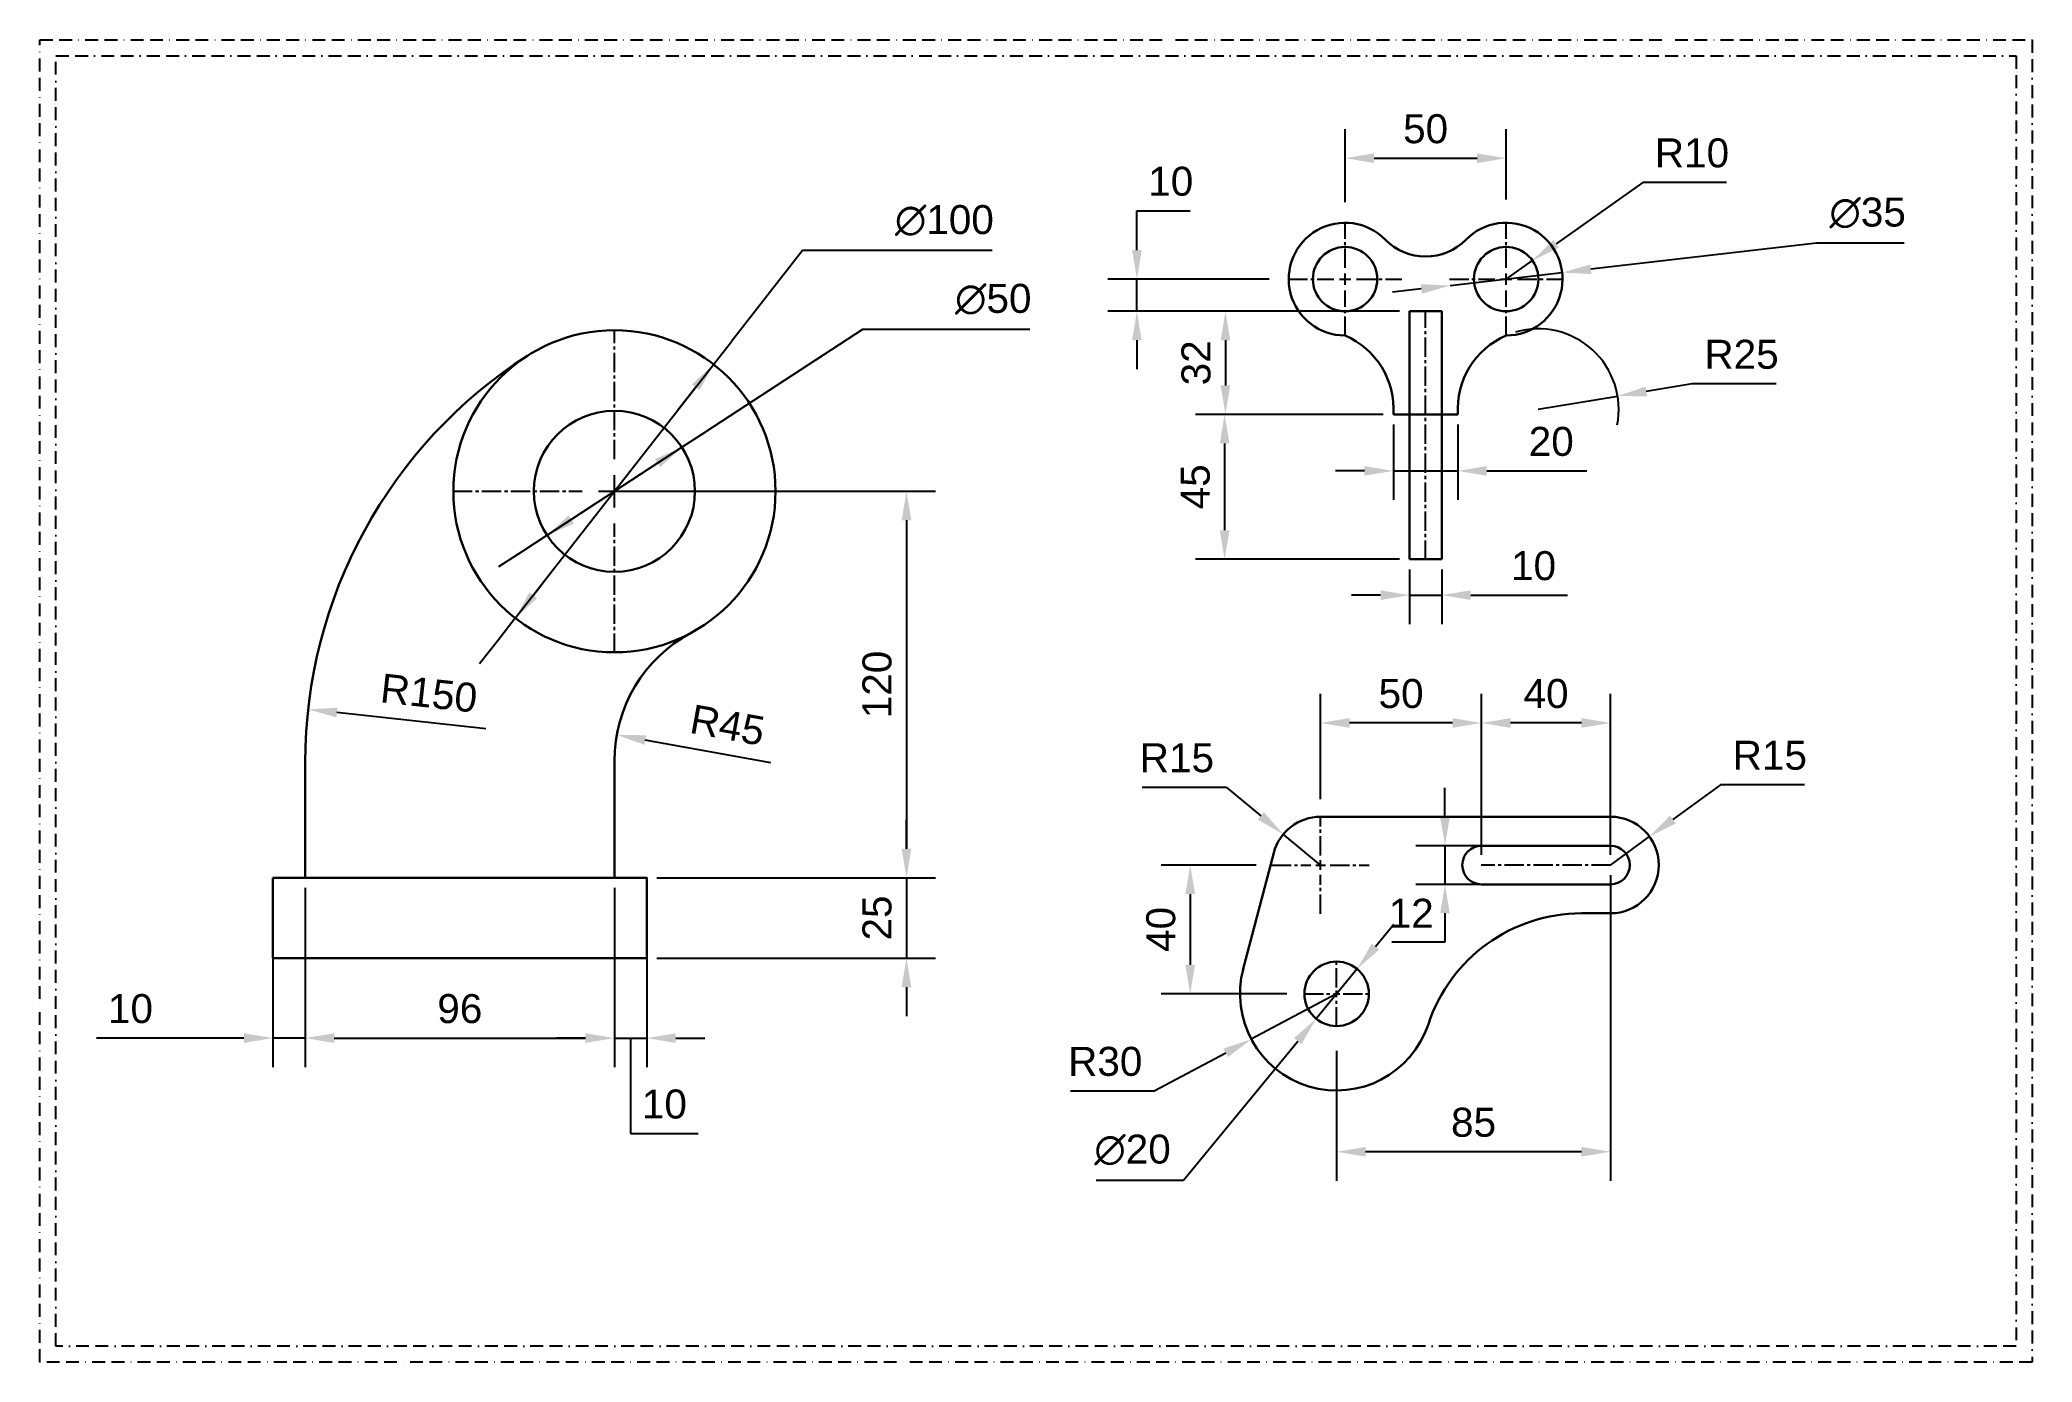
# Model space of a CAD drawing. Header units: millimetres. Extents: x -1337 to -718, y 474 to 885.
import ezdxf

# ---------------------------------------------------------------- set-up
doc = ezdxf.new("R2010")
doc.units = ezdxf.units.MM
doc.header["$LTSCALE"] = 8
doc.header["$MEASUREMENT"] = 0
doc.linetypes.add('BORDER', pattern=[1.75, 0.5, -0.25, 0.5, -0.25, 0, -0.25])
doc.linetypes.add('CENTER2', pattern=[1.125, 0.75, -0.125, 0.125, -0.125])
doc.styles.get("Standard").update_dxf_attribs({"font": 'arial.ttf'})
doc.dimstyles.get("Standard").update_dxf_attribs({"dimscale": 50, "dimtxt": 0.18, "dimasz": 0.18, "dimexe": 0.18, "dimexo": 0.0625, "dimgap": 0.09, "dimtad": 1, "dimtoh": 1, "dimdec": 4, "dimdsep": 46, "dimtxsty": 'Standard', "dimcen": 0.09, "dimadec": 0, "dimazin": 0, "dimtfac": 1, "dimtdec": 4, "dimtmove": 0, "dimatfit": 3, "dimfxl": 1, "dimtolj": 1, "dimtzin": 0, "dimarcsym": 0})

# ---------------------------------------------------------------- blocks, each defined once
blk = doc.blocks.new('*U1')
at = {"color": 0, "linetype": 'CENTER2', "transparency": 16777216}
for p, q in [((0, 10), (0, 50.12)), ((-50.12, 0), (-10, 0)), ((10, 0), (50.12, 0)), ((0, -50.12), (0, -10))]:
    blk.add_line(p, q, dxfattribs=at)
at = {"color": 0, "linetype": 'Continuous', "transparency": 16777216}
for p, q in [((-5, 0), (5, 0)), ((0, -5), (0, 5))]:
    blk.add_line(p, q, dxfattribs=at)
blk = doc.blocks.new('*D2')
at = {"color": 0, "lineweight": -2, "transparency": 16777216}
for p, q in [((-1264.37, 621.5), (-1264.37, 565.84)), ((-1254.37, 621.5), (-1254.37, 565.84)), ((-1273.37, 574.84), (-1319.12, 574.84)), ((-1254.37, 574.84), (-1264.37, 574.84)), ((-1245.37, 574.84), (-1236.37, 574.84))]:
    blk.add_line(p, q, dxfattribs=at)
at = {"color": 0, "transparency": 16777216}
for points in [[(-1273.37, 576.34), (-1273.37, 573.34), (-1264.37, 574.84)], [(-1245.37, 576.34), (-1245.37, 573.34), (-1254.37, 574.84)]]:
    blk.add_solid(points, dxfattribs=at)
at = {"layer": 'Defpoints', "color": 0, "transparency": 16777216}
for p in [(-1264.37, 624.63), (-1254.37, 624.63), (-1254.37, 574.84)]:
    blk.add_point(p, dxfattribs=at)
at = {"color": 0, "transparency": 16777216, "insert": (-1308.61, 583.94), "char_height": 9, "attachment_point": 5}
blk.add_mtext('\\A1;10', dxfattribs=at)
blk = doc.blocks.new('*D3')
at = {"color": 0, "lineweight": -2, "transparency": 16777216}
for p, q in [((-1254.37, 621.5), (-1254.37, 565.84)), ((-1158.37, 621.5), (-1158.37, 565.84)), ((-1245.37, 574.84), (-1167.37, 574.84))]:
    blk.add_line(p, q, dxfattribs=at)
at = {"color": 0, "transparency": 16777216}
for points in [[(-1245.37, 576.34), (-1245.37, 573.34), (-1254.37, 574.84)], [(-1167.37, 576.34), (-1167.37, 573.34), (-1158.37, 574.84)]]:
    blk.add_solid(points, dxfattribs=at)
at = {"layer": 'Defpoints', "color": 0, "transparency": 16777216}
for p in [(-1254.37, 624.63), (-1158.37, 624.63), (-1158.37, 574.84)]:
    blk.add_point(p, dxfattribs=at)
at = {"color": 0, "transparency": 16777216, "insert": (-1206.37, 583.94), "char_height": 9, "attachment_point": 5}
blk.add_mtext('\\A1;96', dxfattribs=at)
blk = doc.blocks.new('*D4')
at = {"color": 0, "lineweight": -2, "transparency": 16777216}
for p, q in [((-1158.37, 621.5), (-1158.37, 565.84)), ((-1148.37, 621.5), (-1148.37, 565.84)), ((-1167.37, 574.84), (-1176.37, 574.84)), ((-1158.37, 574.84), (-1148.37, 574.84)), ((-1158.37, 574.84), (-1148.37, 574.84)), ((-1153.37, 574.84), (-1153.37, 545.21)), ((-1139.37, 574.84), (-1130.37, 574.84)), ((-1153.37, 545.21), (-1132.36, 545.21))]:
    blk.add_line(p, q, dxfattribs=at)
at = {"color": 0, "transparency": 16777216}
for points in [[(-1167.37, 576.34), (-1167.37, 573.34), (-1158.37, 574.84)], [(-1139.37, 576.34), (-1139.37, 573.34), (-1148.37, 574.84)]]:
    blk.add_solid(points, dxfattribs=at)
at = {"layer": 'Defpoints', "color": 0, "transparency": 16777216}
for p in [(-1158.37, 624.63), (-1148.37, 624.63), (-1148.37, 574.84)]:
    blk.add_point(p, dxfattribs=at)
at = {"color": 0, "transparency": 16777216, "insert": (-1142.87, 554.31), "char_height": 9, "attachment_point": 5}
blk.add_mtext('\\A1;10', dxfattribs=at)
blk = doc.blocks.new('*D7')
at = {"color": 0, "lineweight": -2, "transparency": 16777216}
for p, q in [((-1081.34, 794.89), (-1129.9, 763.21)), ((-1029.46, 794.89), (-1081.34, 794.89)), ((-1137.44, 758.29), (-1129.9, 763.21)), ((-1179.31, 730.97), (-1137.44, 758.29)), ((-1144.97, 753.37), (-1152.51, 748.45)), ((-1171.77, 735.89), (-1164.24, 740.8)), ((-1179.31, 730.97), (-1186.85, 726.05)), ((-1186.85, 726.05), (-1194.38, 721.13))]:
    blk.add_line(p, q, dxfattribs=at)
at = {"color": 0, "transparency": 16777216}
for points in [[(-1145.79, 754.63), (-1144.15, 752.12), (-1137.44, 758.29)], [(-1172.59, 737.14), (-1170.95, 734.63), (-1179.31, 730.97)]]:
    blk.add_solid(points, dxfattribs=at)
at = {"layer": 'Defpoints', "color": 0, "transparency": 16777216}
for p in [(-1137.44, 758.29), (-1179.31, 730.97)]:
    blk.add_point(p, dxfattribs=at)
at = {"color": 0, "transparency": 16777216, "insert": (-1040.78, 804.24), "char_height": 9, "attachment_point": 5}
blk.add_mtext('\\A1;∅50', dxfattribs=at)
blk = doc.blocks.new('*D8')
at = {"color": 0, "lineweight": -2, "transparency": 16777216}
for p, q in [((-1100.01, 819.35), (-1122.06, 791.13)), ((-1041.13, 819.35), (-1100.01, 819.35)), ((-1127.6, 784.03), (-1122.06, 791.13)), ((-1189.15, 705.22), (-1127.6, 784.03)), ((-1133.14, 776.94), (-1138.68, 769.85)), ((-1183.61, 712.32), (-1178.07, 719.41)), ((-1189.15, 705.22), (-1194.69, 698.13)), ((-1194.69, 698.13), (-1200.23, 691.04))]:
    blk.add_line(p, q, dxfattribs=at)
at = {"color": 0, "transparency": 16777216}
for points in [[(-1134.32, 777.86), (-1131.95, 776.02), (-1127.6, 784.03)], [(-1184.79, 713.24), (-1182.43, 711.39), (-1189.15, 705.22)]]:
    blk.add_solid(points, dxfattribs=at)
at = {"layer": 'Defpoints', "color": 0, "transparency": 16777216}
for p in [(-1127.6, 784.03), (-1189.15, 705.22)]:
    blk.add_point(p, dxfattribs=at)
at = {"color": 0, "transparency": 16777216, "insert": (-1055.96, 828.7), "char_height": 9, "attachment_point": 5}
blk.add_mtext('\\A1;∅100', dxfattribs=at)
blk = doc.blocks.new('*D10')
at = {"color": 0, "lineweight": -2, "transparency": 16777216}
blk.add_line((-1109.86, 660.33), (-1148.8, 667.39), dxfattribs=at)
at = {"color": 0, "transparency": 16777216}
blk.add_solid([(-1148.53, 668.87), (-1149.06, 665.91), (-1157.65, 669)], dxfattribs=at)
at = {"layer": 'Defpoints', "color": 0, "transparency": 16777216}
for p in [(-1157.65, 669), (-1113.37, 660.96)]:
    blk.add_point(p, dxfattribs=at)
at = {"color": 0, "transparency": 16777216, "insert": (-1123.28, 671.99), "char_height": 9, "attachment_point": 5, "rotation": 349.71614}
blk.add_mtext('\\A1;R45', dxfattribs=at)
blk = doc.blocks.new('*D11')
at = {"color": 0, "lineweight": -2, "transparency": 16777216}
blk.add_line((-1198.34, 670.83), (-1244.52, 675.92), dxfattribs=at)
at = {"color": 0, "transparency": 16777216}
blk.add_solid([(-1244.36, 677.41), (-1244.69, 674.43), (-1253.47, 676.91)], dxfattribs=at)
at = {"layer": 'Defpoints', "color": 0, "transparency": 16777216}
for p in [(-1253.47, 676.91), (-1104.37, 660.46)]:
    blk.add_point(p, dxfattribs=at)
at = {"color": 0, "transparency": 16777216, "insert": (-1215.96, 681.92), "char_height": 9, "attachment_point": 5, "rotation": 353.70651}
blk.add_mtext('\\A1;R150', dxfattribs=at)
blk = doc.blocks.new('*D12')
at = {"color": 0, "lineweight": -2, "transparency": 16777216}
for p, q in [((-1155.25, 744.63), (-1058.73, 744.63)), ((-1067.73, 735.63), (-1067.73, 633.63)), ((-1145.25, 624.63), (-1058.73, 624.63))]:
    blk.add_line(p, q, dxfattribs=at)
at = {"color": 0, "transparency": 16777216}
for points in [[(-1069.23, 735.63), (-1066.23, 735.63), (-1067.73, 744.63)], [(-1069.23, 633.63), (-1066.23, 633.63), (-1067.73, 624.63)]]:
    blk.add_solid(points, dxfattribs=at)
at = {"layer": 'Defpoints', "color": 0, "transparency": 16777216}
for p in [(-1158.37, 744.63), (-1148.37, 624.63), (-1067.73, 624.63)]:
    blk.add_point(p, dxfattribs=at)
at = {"color": 0, "transparency": 16777216, "insert": (-1076.83, 684.63), "char_height": 9, "attachment_point": 5, "rotation": 90}
blk.add_mtext('\\A1;120', dxfattribs=at)
blk = doc.blocks.new('*D13')
at = {"color": 0, "lineweight": -2, "transparency": 16777216}
for p, q in [((-1067.73, 633.63), (-1067.73, 642.63)), ((-1145.25, 624.63), (-1058.73, 624.63)), ((-1067.73, 624.63), (-1067.73, 599.63)), ((-1145.25, 599.63), (-1058.73, 599.63)), ((-1067.73, 590.63), (-1067.73, 581.63))]:
    blk.add_line(p, q, dxfattribs=at)
at = {"color": 0, "transparency": 16777216}
for points in [[(-1069.23, 633.63), (-1066.23, 633.63), (-1067.73, 624.63)], [(-1069.23, 590.63), (-1066.23, 590.63), (-1067.73, 599.63)]]:
    blk.add_solid(points, dxfattribs=at)
at = {"layer": 'Defpoints', "color": 0, "transparency": 16777216}
for p in [(-1148.37, 624.63), (-1148.37, 599.63), (-1067.73, 599.63)]:
    blk.add_point(p, dxfattribs=at)
at = {"color": 0, "transparency": 16777216, "insert": (-1076.83, 612.13), "char_height": 9, "attachment_point": 5, "rotation": 90}
blk.add_mtext('\\A1;25', dxfattribs=at)
blk = doc.blocks.new('*D14')
at = {"color": 0, "lineweight": -2, "transparency": 16777216}
for p, q in [((-889.2, 631.7), (-889.2, 681.69)), ((-849.2, 631.7), (-849.2, 681.69)), ((-858.2, 672.69), (-880.2, 672.69))]:
    blk.add_line(p, q, dxfattribs=at)
at = {"color": 0, "transparency": 16777216}
for points in [[(-880.2, 674.19), (-880.2, 671.19), (-889.2, 672.69)], [(-858.2, 674.19), (-858.2, 671.19), (-849.2, 672.69)]]:
    blk.add_solid(points, dxfattribs=at)
at = {"layer": 'Defpoints', "color": 0, "transparency": 16777216}
for p in [(-889.2, 672.69), (-889.2, 628.58), (-849.2, 628.58)]:
    blk.add_point(p, dxfattribs=at)
at = {"color": 0, "transparency": 16777216, "insert": (-869.2, 681.78), "char_height": 9, "attachment_point": 5}
blk.add_mtext('\\A1;40', dxfattribs=at)
blk = doc.blocks.new('*D15')
at = {"color": 0, "lineweight": -2, "transparency": 16777216}
for p, q in [((-939.2, 649), (-939.2, 681.69)), ((-889.2, 631.7), (-889.2, 681.69)), ((-898.2, 672.69), (-930.2, 672.69))]:
    blk.add_line(p, q, dxfattribs=at)
at = {"color": 0, "transparency": 16777216}
for points in [[(-930.2, 674.19), (-930.2, 671.19), (-939.2, 672.69)], [(-898.2, 674.19), (-898.2, 671.19), (-889.2, 672.69)]]:
    blk.add_solid(points, dxfattribs=at)
at = {"layer": 'Defpoints', "color": 0, "transparency": 16777216}
for p in [(-939.2, 672.69), (-939.2, 645.88), (-889.2, 628.58)]:
    blk.add_point(p, dxfattribs=at)
at = {"color": 0, "transparency": 16777216, "insert": (-914.2, 681.78), "char_height": 9, "attachment_point": 5}
blk.add_mtext('\\A1;50', dxfattribs=at)
blk = doc.blocks.new('*D16')
at = {"color": 0, "lineweight": -2, "transparency": 16777216}
for p, q in [((-959.17, 628.58), (-988.65, 628.58)), ((-979.65, 619.58), (-979.65, 597.58)), ((-949.67, 588.58), (-988.65, 588.58))]:
    blk.add_line(p, q, dxfattribs=at)
at = {"color": 0, "transparency": 16777216}
for points in [[(-981.15, 619.58), (-978.15, 619.58), (-979.65, 628.58)], [(-981.15, 597.58), (-978.15, 597.58), (-979.65, 588.58)]]:
    blk.add_solid(points, dxfattribs=at)
at = {"layer": 'Defpoints', "color": 0, "transparency": 16777216}
for p in [(-956.04, 628.58), (-979.65, 588.58), (-946.54, 588.58)]:
    blk.add_point(p, dxfattribs=at)
at = {"color": 0, "transparency": 16777216, "insert": (-988.74, 608.58), "char_height": 9, "attachment_point": 5, "rotation": 90}
blk.add_mtext('\\A1;40', dxfattribs=at)
blk = doc.blocks.new('*D17')
at = {"color": 0, "lineweight": -2, "transparency": 16777216}
for p, q in [((-849.2, 625.45), (-849.2, 530.54)), ((-934.2, 570.88), (-934.2, 530.54)), ((-858.2, 539.54), (-925.2, 539.54))]:
    blk.add_line(p, q, dxfattribs=at)
at = {"color": 0, "transparency": 16777216}
for points in [[(-925.2, 541.04), (-925.2, 538.04), (-934.2, 539.54)], [(-858.2, 541.04), (-858.2, 538.04), (-849.2, 539.54)]]:
    blk.add_solid(points, dxfattribs=at)
at = {"layer": 'Defpoints', "color": 0, "transparency": 16777216}
for p in [(-849.2, 628.58), (-934.2, 574.01), (-934.2, 539.54)]:
    blk.add_point(p, dxfattribs=at)
at = {"color": 0, "transparency": 16777216, "insert": (-891.7, 548.64), "char_height": 9, "attachment_point": 5}
blk.add_mtext('\\A1;85', dxfattribs=at)
blk = doc.blocks.new('*D18')
at = {"color": 0, "lineweight": -2, "transparency": 16777216}
for p, q in [((-815.02, 653.52), (-829.81, 642.72)), ((-788.95, 653.52), (-815.02, 653.52)), ((-849.2, 628.58), (-837.08, 637.42))]:
    blk.add_line(p, q, dxfattribs=at)
at = {"color": 0, "transparency": 16777216}
blk.add_solid([(-830.7, 643.94), (-828.93, 641.51), (-837.08, 637.42)], dxfattribs=at)
at = {"layer": 'Defpoints', "color": 0, "transparency": 16777216}
for p in [(-837.08, 637.42), (-849.2, 628.58)]:
    blk.add_point(p, dxfattribs=at)
at = {"color": 0, "transparency": 16777216, "insert": (-799.73, 662.61), "char_height": 9, "attachment_point": 5}
blk.add_mtext('\\A1;R15', dxfattribs=at)
blk = doc.blocks.new('*D19')
at = {"color": 0, "lineweight": -2, "transparency": 16777216}
for p, q in [((-994.57, 652.74), (-968.5, 652.74)), ((-968.5, 652.74), (-957.72, 643.85)), ((-939.2, 628.58), (-950.77, 638.12))]:
    blk.add_line(p, q, dxfattribs=at)
at = {"color": 0, "transparency": 16777216}
blk.add_solid([(-956.76, 645), (-958.67, 642.69), (-950.77, 638.12)], dxfattribs=at)
at = {"layer": 'Defpoints', "color": 0, "transparency": 16777216}
for p in [(-950.77, 638.12), (-939.2, 628.58)]:
    blk.add_point(p, dxfattribs=at)
at = {"color": 0, "transparency": 16777216, "insert": (-983.79, 661.84), "char_height": 9, "attachment_point": 5}
blk.add_mtext('\\A1;R15', dxfattribs=at)
blk = doc.blocks.new('*D20')
at = {"color": 0, "lineweight": -2, "transparency": 16777216}
for p, q in [((-934.2, 588.58), (-960.68, 574.48)), ((-990.8, 558.45), (-968.63, 570.25)), ((-1016.77, 558.45), (-990.8, 558.45))]:
    blk.add_line(p, q, dxfattribs=at)
at = {"color": 0, "transparency": 16777216}
blk.add_solid([(-969.33, 571.58), (-967.92, 568.93), (-960.68, 574.48)], dxfattribs=at)
at = {"layer": 'Defpoints', "color": 0, "transparency": 16777216}
for p in [(-934.2, 588.58), (-960.68, 574.48)]:
    blk.add_point(p, dxfattribs=at)
at = {"color": 0, "transparency": 16777216, "insert": (-1006.03, 567.55), "char_height": 9, "attachment_point": 5}
blk.add_mtext('\\A1;R30', dxfattribs=at)
blk = doc.blocks.new('*D21')
at = {"color": 0, "lineweight": -2, "transparency": 16777216}
for p, q in [((-922.14, 603.26), (-916.43, 610.21)), ((-927.85, 596.3), (-940.55, 580.85)), ((-981.72, 530.74), (-946.26, 573.9)), ((-1008.88, 530.74), (-981.72, 530.74))]:
    blk.add_line(p, q, dxfattribs=at)
at = {"color": 0, "transparency": 16777216}
for points in [[(-923.3, 604.21), (-920.98, 602.31), (-927.85, 596.3)], [(-947.42, 574.85), (-945.1, 572.94), (-940.55, 580.85)]]:
    blk.add_solid(points, dxfattribs=at)
at = {"layer": 'Defpoints', "color": 0, "transparency": 16777216}
for p in [(-927.85, 596.3), (-940.55, 580.85)]:
    blk.add_point(p, dxfattribs=at)
at = {"color": 0, "transparency": 16777216, "insert": (-997.55, 540.08), "char_height": 9, "attachment_point": 5}
blk.add_mtext('\\A1;∅20', dxfattribs=at)
blk = doc.blocks.new('*D22')
at = {"color": 0, "lineweight": -2, "transparency": 16777216}
for p, q in [((-900.57, 643.58), (-900.57, 652.58)), ((-875.96, 634.58), (-909.57, 634.58)), ((-900.57, 634.58), (-900.57, 622.58)), ((-875.96, 622.58), (-909.57, 622.58)), ((-900.57, 613.58), (-900.57, 604.58)), ((-900.57, 604.58), (-917.03, 604.58))]:
    blk.add_line(p, q, dxfattribs=at)
at = {"color": 0, "transparency": 16777216}
for points in [[(-902.07, 643.58), (-899.07, 643.58), (-900.57, 634.58)], [(-902.07, 613.58), (-899.07, 613.58), (-900.57, 622.58)]]:
    blk.add_solid(points, dxfattribs=at)
at = {"layer": 'Defpoints', "color": 0, "transparency": 16777216}
for p in [(-872.83, 634.58), (-900.57, 622.58), (-872.83, 622.58)]:
    blk.add_point(p, dxfattribs=at)
at = {"color": 0, "transparency": 16777216, "insert": (-911.05, 613.6), "char_height": 9, "attachment_point": 5}
blk.add_mtext('\\A1;12', dxfattribs=at)
blk = doc.blocks.new('*U23')
at = {"color": 0, "linetype": 'CENTER2', "transparency": 16777216}
for p, q in [((0, 3), (0, 15.12)), ((-15.12, 0), (-3, 0)), ((3, 0), (15.12, 0)), ((0, -15.12), (0, -3))]:
    blk.add_line(p, q, dxfattribs=at)
at = {"color": 0, "linetype": 'Continuous', "transparency": 16777216}
for p, q in [((-1.5, 0), (1.5, 0)), ((0, -1.5), (0, 1.5))]:
    blk.add_line(p, q, dxfattribs=at)
blk = doc.blocks.new('*U24')
at = {"color": 0, "linetype": 'CENTER2', "transparency": 16777216}
for p, q in [((0, 2), (0, 10.12)), ((-10.12, 0), (-2, 0)), ((2, 0), (10.12, 0)), ((0, -10.12), (0, -2))]:
    blk.add_line(p, q, dxfattribs=at)
at = {"color": 0, "linetype": 'Continuous', "transparency": 16777216}
for p, q in [((-1, 0), (1, 0)), ((0, -1), (0, 1))]:
    blk.add_line(p, q, dxfattribs=at)
blk = doc.blocks.new('*U25')
at = {"color": 0, "linetype": 'CENTER2', "transparency": 16777216}
blk.add_line((20.12, 0), (-20.12, 0), dxfattribs=at)
blk = doc.blocks.new('*D26')
at = {"color": 0, "lineweight": -2, "transparency": 16777216}
for p, q in [((-996.2, 819.51), (-996.2, 831.74)), ((-996.2, 831.74), (-979.69, 831.74)), ((-955.1, 810.51), (-1005.2, 810.51)), ((-996.2, 800.51), (-996.2, 810.51)), ((-914.71, 800.51), (-1005.2, 800.51)), ((-996.2, 791.51), (-996.2, 782.51))]:
    blk.add_line(p, q, dxfattribs=at)
at = {"color": 0, "transparency": 16777216}
for points in [[(-997.7, 819.51), (-994.7, 819.51), (-996.2, 810.51)], [(-997.7, 791.51), (-994.7, 791.51), (-996.2, 800.51)]]:
    blk.add_solid(points, dxfattribs=at)
at = {"layer": 'Defpoints', "color": 0, "transparency": 16777216}
for p in [(-951.98, 810.51), (-996.2, 800.51), (-911.58, 800.51)]:
    blk.add_point(p, dxfattribs=at)
at = {"color": 0, "transparency": 16777216, "insert": (-985.69, 840.84), "char_height": 9, "attachment_point": 5}
blk.add_mtext('\\A1;10', dxfattribs=at)
blk = doc.blocks.new('*D27')
at = {"color": 0, "lineweight": -2, "transparency": 16777216}
for p, q in [((-914.71, 800.51), (-977.71, 800.51)), ((-968.71, 791.51), (-968.71, 777.51)), ((-919.71, 768.51), (-977.71, 768.51))]:
    blk.add_line(p, q, dxfattribs=at)
at = {"color": 0, "transparency": 16777216}
for points in [[(-970.21, 791.51), (-967.21, 791.51), (-968.71, 800.51)], [(-970.21, 777.51), (-967.21, 777.51), (-968.71, 768.51)]]:
    blk.add_solid(points, dxfattribs=at)
at = {"layer": 'Defpoints', "color": 0, "transparency": 16777216}
for p in [(-911.58, 800.51), (-968.71, 768.51), (-916.58, 768.51)]:
    blk.add_point(p, dxfattribs=at)
at = {"color": 0, "transparency": 16777216, "insert": (-977.81, 784.51), "char_height": 9, "attachment_point": 5, "rotation": 90}
blk.add_mtext('\\A1;32', dxfattribs=at)
blk = doc.blocks.new('*D28')
at = {"color": 0, "lineweight": -2, "transparency": 16777216}
for p, q in [((-919.71, 768.51), (-977.97, 768.51)), ((-968.97, 759.51), (-968.97, 732.51)), ((-914.71, 723.51), (-977.97, 723.51))]:
    blk.add_line(p, q, dxfattribs=at)
at = {"color": 0, "transparency": 16777216}
for points in [[(-970.47, 759.51), (-967.47, 759.51), (-968.97, 768.51)], [(-970.47, 732.51), (-967.47, 732.51), (-968.97, 723.51)]]:
    blk.add_solid(points, dxfattribs=at)
at = {"layer": 'Defpoints', "color": 0, "transparency": 16777216}
for p in [(-916.58, 768.51), (-968.97, 723.51), (-911.58, 723.51)]:
    blk.add_point(p, dxfattribs=at)
at = {"color": 0, "transparency": 16777216, "insert": (-978.04, 746.01), "char_height": 9, "attachment_point": 5, "rotation": 90}
blk.add_mtext('\\A1;45', dxfattribs=at)
blk = doc.blocks.new('*D29')
at = {"color": 0, "lineweight": -2, "transparency": 16777216}
for p, q in [((-916.58, 765.39), (-916.58, 741.96)), ((-896.58, 765.39), (-896.58, 741.96)), ((-925.58, 750.96), (-934.58, 750.96)), ((-916.58, 750.96), (-896.58, 750.96)), ((-887.58, 750.96), (-856.57, 750.96))]:
    blk.add_line(p, q, dxfattribs=at)
at = {"color": 0, "transparency": 16777216}
for points in [[(-925.58, 752.46), (-925.58, 749.46), (-916.58, 750.96)], [(-887.58, 752.46), (-887.58, 749.46), (-896.58, 750.96)]]:
    blk.add_solid(points, dxfattribs=at)
at = {"layer": 'Defpoints', "color": 0, "transparency": 16777216}
for p in [(-916.58, 768.51), (-896.58, 768.51), (-896.58, 750.96)]:
    blk.add_point(p, dxfattribs=at)
at = {"color": 0, "transparency": 16777216, "insert": (-867.58, 760.06), "char_height": 9, "attachment_point": 5}
blk.add_mtext('\\A1;20', dxfattribs=at)
blk = doc.blocks.new('*D30')
at = {"color": 0, "lineweight": -2, "transparency": 16777216}
for p, q in [((-911.58, 720.39), (-911.58, 703.38)), ((-901.58, 720.39), (-901.58, 703.38)), ((-920.58, 712.38), (-929.58, 712.38)), ((-911.58, 712.38), (-901.58, 712.38)), ((-892.58, 712.38), (-862.57, 712.38))]:
    blk.add_line(p, q, dxfattribs=at)
at = {"color": 0, "transparency": 16777216}
for points in [[(-920.58, 713.88), (-920.58, 710.88), (-911.58, 712.38)], [(-892.58, 713.88), (-892.58, 710.88), (-901.58, 712.38)]]:
    blk.add_solid(points, dxfattribs=at)
at = {"layer": 'Defpoints', "color": 0, "transparency": 16777216}
for p in [(-911.58, 723.51), (-901.58, 723.51), (-901.58, 712.38)]:
    blk.add_point(p, dxfattribs=at)
at = {"color": 0, "transparency": 16777216, "insert": (-873.08, 721.48), "char_height": 9, "attachment_point": 5}
blk.add_mtext('\\A1;10', dxfattribs=at)
blk = doc.blocks.new('*D31')
at = {"color": 0, "lineweight": -2, "transparency": 16777216}
for p, q in [((-931.58, 834.4), (-931.58, 857.06)), ((-881.58, 835.2), (-881.58, 857.06)), ((-922.58, 848.06), (-890.58, 848.06))]:
    blk.add_line(p, q, dxfattribs=at)
at = {"color": 0, "transparency": 16777216}
for points in [[(-922.58, 849.56), (-922.58, 846.56), (-931.58, 848.06)], [(-890.58, 849.56), (-890.58, 846.56), (-881.58, 848.06)]]:
    blk.add_solid(points, dxfattribs=at)
at = {"layer": 'Defpoints', "color": 0, "transparency": 16777216}
for p in [(-881.58, 848.06), (-931.58, 831.27), (-881.58, 832.08)]:
    blk.add_point(p, dxfattribs=at)
at = {"color": 0, "transparency": 16777216, "insert": (-906.58, 857.15), "char_height": 9, "attachment_point": 5}
blk.add_mtext('\\A1;50', dxfattribs=at)
blk = doc.blocks.new('*D32')
at = {"color": 0, "lineweight": -2, "transparency": 16777216}
for p, q in [((-839.14, 840.55), (-866.07, 821.49)), ((-813.16, 840.55), (-839.14, 840.55)), ((-881.58, 810.51), (-873.42, 816.29))]:
    blk.add_line(p, q, dxfattribs=at)
at = {"color": 0, "transparency": 16777216}
blk.add_solid([(-866.94, 822.71), (-865.21, 820.26), (-873.42, 816.29)], dxfattribs=at)
at = {"layer": 'Defpoints', "color": 0, "transparency": 16777216}
for p in [(-881.58, 810.51), (-873.42, 816.29)]:
    blk.add_point(p, dxfattribs=at)
at = {"color": 0, "transparency": 16777216, "insert": (-823.9, 849.65), "char_height": 9, "attachment_point": 5}
blk.add_mtext('\\A1;R10', dxfattribs=at)
blk = doc.blocks.new('*D33')
at = {"color": 0, "lineweight": -2, "transparency": 16777216}
for p, q in [((-871.63, 770.08), (-846.97, 774.17)), ((-823.8, 778.02), (-838.09, 775.64)), ((-797.73, 778.02), (-823.8, 778.02))]:
    blk.add_line(p, q, dxfattribs=at)
blk.add_arc((-871.63, 770.08), 25, 348.79541, 106.29353, dxfattribs=at)
at = {"color": 0, "transparency": 16777216}
blk.add_solid([(-838.34, 777.12), (-837.84, 774.16), (-846.97, 774.17)], dxfattribs=at)
at = {"layer": 'Defpoints', "color": 0, "transparency": 16777216}
for p in [(-846.97, 774.17), (-871.63, 770.08)]:
    blk.add_point(p, dxfattribs=at)
at = {"color": 0, "transparency": 16777216, "insert": (-808.51, 787.11), "char_height": 9, "attachment_point": 5}
blk.add_mtext('\\A1;R25', dxfattribs=at)
blk = doc.blocks.new('*D34')
at = {"color": 0, "lineweight": -2, "transparency": 16777216}
for p, q in [((-785.25, 821.7), (-855.26, 813.57)), ((-758, 821.7), (-785.25, 821.7)), ((-898.97, 808.49), (-864.2, 812.53)), ((-907.91, 807.46), (-916.85, 806.42))]:
    blk.add_line(p, q, dxfattribs=at)
at = {"color": 0, "transparency": 16777216}
for points in [[(-855.43, 815.06), (-855.09, 812.08), (-864.2, 812.53)], [(-908.08, 808.95), (-907.73, 805.97), (-898.97, 808.49)]]:
    blk.add_solid(points, dxfattribs=at)
at = {"layer": 'Defpoints', "color": 0, "transparency": 16777216}
for p in [(-864.2, 812.53), (-898.97, 808.49)]:
    blk.add_point(p, dxfattribs=at)
at = {"color": 0, "transparency": 16777216, "insert": (-769.37, 831.04), "char_height": 9, "attachment_point": 5}
blk.add_mtext('\\A1;∅35', dxfattribs=at)
blk = doc.blocks.new('*U35')
at = {"color": 0, "linetype": 'CENTER2', "transparency": 16777216}
for p, q in [((0, 3.5), (0, 17.62)), ((-17.62, 0), (-3.5, 0)), ((3.5, 0), (17.62, 0)), ((0, -17.62), (0, -3.5))]:
    blk.add_line(p, q, dxfattribs=at)
at = {"color": 0, "linetype": 'Continuous', "transparency": 16777216}
for p, q in [((-1.75, 0), (1.75, 0)), ((0, -1.75), (0, 1.75))]:
    blk.add_line(p, q, dxfattribs=at)
blk = doc.blocks.new('*U36')
at = {"color": 0, "linetype": 'CENTER2', "transparency": 16777216}
for p, q in [((0, 3.5), (0, 17.62)), ((-17.62, 0), (-3.5, 0)), ((3.5, 0), (17.62, 0)), ((0, -17.62), (0, -3.5))]:
    blk.add_line(p, q, dxfattribs=at)
at = {"color": 0, "linetype": 'Continuous', "transparency": 16777216}
for p, q in [((-1.75, 0), (1.75, 0)), ((0, -1.75), (0, 1.75))]:
    blk.add_line(p, q, dxfattribs=at)
blk = doc.blocks.new('*U37')
at = {"color": 0, "linetype": 'CENTER2', "transparency": 16777216}
blk.add_line((0, -38.62), (0, 38.62), dxfattribs=at)

msp = doc.modelspace()

# ---------------------------------------------------------------- linework, layer by layer
at = {"color": 7, "lineweight": 30}
for p, q in [((-911.5828, 723.51295), (-911.5828, 800.51295)), ((-911.5828, 800.51295), (-901.5828, 800.51295)), ((-901.5828, 800.51295), (-901.5828, 723.51295)), ((-911.5828, 768.51295), (-916.5828, 768.51295)), ((-911.5828, 768.51295), (-901.5828, 768.51295)), ((-901.5828, 768.51295), (-896.5828, 768.51295)), ((-901.5828, 723.51295), (-911.5828, 723.51295)), ((-953.70854, 632.38869), (-963.28479, 595.93421))]:
    msp.add_line(p, q, dxfattribs=at)
at = {"color": 5, "linetype": 'BORDER'}
for points in [[(-1336.73716, 884.81208), (-718.30461, 884.81208), (-718.30461, 474.20794), (-1336.73716, 474.20794)], [(-1331.73716, 879.81208), (-723.30461, 879.81208), (-723.30461, 479.20794), (-1331.73716, 479.20794)]]:
    msp.add_lwpolyline(points, close=True, dxfattribs=at)
at = {"lineweight": 30}
for points in [[(-1254.37357, 624.62914), (-1254.37357, 660.46264)], [(-1158.37357, 624.62914), (-1158.37357, 660.96314)]]:
    msp.add_lwpolyline(points, dxfattribs=at)
at = {"color": 7, "lineweight": 30}
msp.add_lwpolyline([(-939.20076, 643.57764), (-849.20076, 643.57764, -1), (-849.20076, 613.57764), (-858.20734, 613.57764)], format="xyb", dxfattribs=at)
msp.add_lwpolyline([(-849.20076, 634.57764), (-889.20076, 634.57764, 1), (-889.20076, 622.57764), (-849.20076, 622.57764, 1)], format="xyb", close=True, dxfattribs=at)
at = {"lineweight": 30}
msp.add_lwpolyline([(-1264.37357, 624.62914), (-1148.37357, 624.62914), (-1148.37357, 599.62914), (-1264.37357, 599.62914)], close=True, dxfattribs=at)
at = {"color": 7, "lineweight": 30}
for centre in [(-931.5828, 810.51295), (-881.5828, 810.51295), (-934.20076, 588.57764)]:
    msp.add_circle(centre, 10, dxfattribs=at)
at = {"lineweight": 30}
for radius in [50, 25]:
    msp.add_circle((-1158.37357, 744.62914), radius, dxfattribs=at)
at = {"color": 7, "lineweight": 30}
for centre, radius, start, end in [((-931.5828, 810.51295), 17.5, 44.4153086, 270), ((-906.5828, 835.00785), 17.5, 224.4153086, 315.5846914), ((-881.5828, 810.51295), 17.5, 270, 135.5846914), ((-941.53372, 770.07871), 25, 356.40918408, 66.54449462), ((-871.63188, 770.07871), 25, 113.45550538, 183.59081592), ((-939.20076, 628.57764), 15, 90, 165.28148783), ((-858.20734, 563.57764), 50, 90, 161.79004314), ((-934.20076, 588.57764), 30, 164.75776506, 341.79004314)]:
    msp.add_arc(centre, radius, start, end, dxfattribs=at)
at = {"lineweight": 30}
for centre, radius, start in [((-1104.37357, 660.46264), 150, 122.68363885), ((-1113.37357, 660.96314), 45, 118.27371363)]:
    msp.add_arc(centre, radius, start, 180, dxfattribs=at)

# ---------------------------------------------------------------- block references
at = {"color": 2, "linetype": 'CENTER2'}
for name, p in [('*U35', (-931.5828, 810.51295)), ('*U36', (-881.5828, 810.51295)), ('*U37', (-906.5828, 762.01295)), ('*U1', (-1158.37357, 744.62914)), ('*U23', (-939.20076, 628.57764)), ('*U25', (-869.20076, 628.57764)), ('*U24', (-934.20076, 588.57764))]:
    msp.add_blockref(name, p, dxfattribs=at)

# ---------------------------------------------------------------- dimensions: what is measured, and where the dimension line sits
at = {"color": 4}
for base, p1, p2, picture, middle in [((-881.5828, 848.05554), (-931.5828, 831.27014), (-881.5828, 832.07963), '*D31', (-906.5828, 857.1507)), ((-896.5828, 750.95987), (-916.5828, 768.51295), (-896.5828, 768.51295), '*D29', (-867.5753, 760.05503)), ((-901.5828, 712.38052), (-911.5828, 723.51295), (-901.5828, 723.51295), '*D30', (-873.07564, 721.47568)), ((-889.20076, 672.68645), (-849.20076, 628.57764), (-889.20076, 628.57764), '*D14', (-869.20076, 681.78161)), ((-934.20076, 539.5443), (-849.20076, 628.57764), (-934.20076, 574.00844), '*D17', (-891.70076, 548.63946))]:
    dim = msp.add_linear_dim(base=base, p1=p1, p2=p2, dimstyle='Standard', dxfattribs=at)
    dim.commit()
    dim.dimension.update_dxf_attribs({"geometry": picture, "text_midpoint": middle})
for center, mpoint, picture, middle in [((-881.5828, 810.51295), (-873.41996, 816.28946), '*D32', (-823.89825, 840.55113)), ((-871.63188, 770.07871), (-846.96914, 774.17128), '*D33', (-823.79911, 778.01615)), ((-1104.37357, 660.46264), (-1253.46959, 676.90584), '*D11', (-1216.95734, 672.87905)), ((-1113.37357, 660.96314), (-1157.65067, 668.99677), '*D10', (-1124.89891, 663.0543)), ((-849.20076, 628.57764), (-837.08346, 637.41909), '*D18', (-799.73307, 653.51813)), ((-939.20076, 628.57764), (-950.77301, 638.12137), '*D19', (-983.78657, 652.74103)), ((-934.20076, 588.57764), (-960.68303, 574.48193), '*D20', (-1006.03361, 558.4536))]:
    dim = msp.add_radius_dim(center=center, mpoint=mpoint, dimstyle='Standard', dxfattribs=at)
    dim.commit()
    dim.dimension.update_dxf_attribs({"geometry": picture, "text_midpoint": middle, "dimtype": 164})
dim = msp.add_linear_dim(base=(-996.20158, 800.51295), p1=(-951.97916, 810.51295), p2=(-911.5828, 800.51295), angle=90, dimstyle='Standard', dxfattribs=at)
dim.commit()
dim.dimension.update_dxf_attribs({"geometry": '*D26', "text_midpoint": (-985.69442, 831.74347), "dimtype": 160})
for p1, p2, picture, middle in [((-898.96604, 808.49482), (-864.19956, 812.53108), '*D34', (-785.25056, 821.69678)), ((-1189.15063, 705.2239), (-1127.59652, 784.03439), '*D8', (-1055.95739, 819.35214)), ((-1179.31045, 730.96725), (-1137.4367, 758.29104), '*D7', (-1040.78332, 794.89465)), ((-927.85259, 596.30427), (-940.54892, 580.85101), '*D21', (-997.54894, 530.73724))]:
    dim = msp.add_diameter_dim_2p(p1=p1, p2=p2, dimstyle='Standard', dxfattribs=at)
    dim.commit()
    dim.dimension.update_dxf_attribs({"geometry": picture, "text_midpoint": middle, "dimtype": 163})
for base, p1, p2, picture, middle in [((-968.70856, 768.51295), (-911.5828, 800.51295), (-916.5828, 768.51295), '*D27', (-977.80678, 784.51295)), ((-968.9677, 723.51295), (-916.5828, 768.51295), (-911.5828, 723.51295), '*D28', (-978.04444, 746.01295)), ((-1067.73002, 624.62914), (-1158.37357, 744.62914), (-1148.37357, 624.62914), '*D12', (-1076.82517, 684.62914)), ((-900.57457, 622.57764), (-872.83401, 634.57764), (-872.83401, 622.57764), '*D22', (-911.05104, 613.59606)), ((-979.64814, 588.57764), (-956.04043, 628.57764), (-946.54436, 588.57764), '*D16', (-988.7433, 608.57764))]:
    dim = msp.add_linear_dim(base=base, p1=p1, p2=p2, angle=90, dimstyle='Standard', dxfattribs=at)
    dim.commit()
    dim.dimension.update_dxf_attribs({"geometry": picture, "text_midpoint": middle})
for base, p1, p2, picture, middle in [((-939.20076, 672.68645), (-889.20076, 628.57764), (-939.20076, 645.87513), '*D15', (-914.20076, 681.78161)), ((-1158.37357, 574.84085), (-1254.37357, 624.62914), (-1158.37357, 624.62914), '*D3', (-1206.37357, 583.93601)), ((-1148.37357, 574.84085), (-1158.37357, 624.62914), (-1148.37357, 624.62914), '*D4', (-1148.87357, 554.30538))]:
    dim = msp.add_linear_dim(base=base, p1=p1, p2=p2, dimstyle='Standard', override={"dimtmove": 1}, dxfattribs=at)
    dim.commit()
    dim.dimension.update_dxf_attribs({"geometry": picture, "text_midpoint": middle})
dim = msp.add_linear_dim(base=(-1067.73002, 599.62914), p1=(-1148.37357, 624.62914), p2=(-1148.37357, 599.62914), angle=90, dimstyle='Standard', override={"dimtmove": 1}, dxfattribs=at)
dim.commit()
dim.dimension.update_dxf_attribs({"geometry": '*D13', "text_midpoint": (-1076.82517, 612.12914)})
dim = msp.add_linear_dim(base=(-1254.37357, 574.84085), p1=(-1264.37357, 624.62914), p2=(-1254.37357, 624.62914), dimstyle='Standard', dxfattribs=at)
dim.commit()
dim.dimension.update_dxf_attribs({"geometry": '*D2', "text_midpoint": (-1308.61232, 574.84085), "dimtype": 160})

doc.saveas('drawing.dxf')
